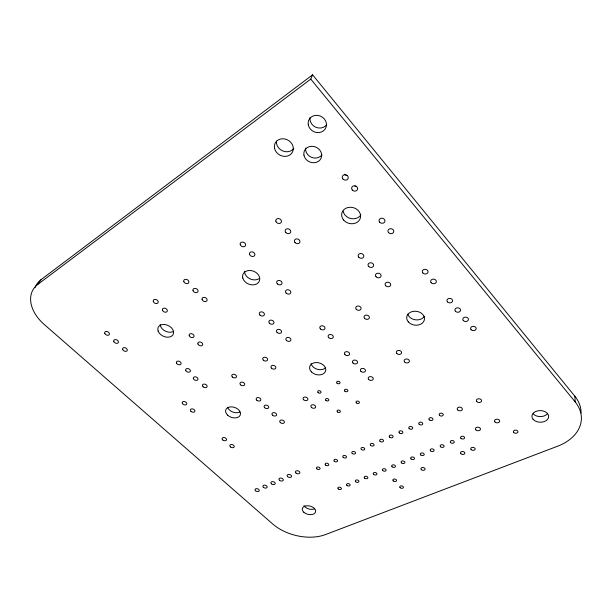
<?xml version="1.0" encoding="UTF-8"?>
<svg xmlns="http://www.w3.org/2000/svg" width="612" height="612" viewBox="0 0 612 612"><rect width="100%" height="100%" fill="white"/><g stroke="black" fill="none" stroke-linecap="round" stroke-linejoin="round"><path stroke-width="0.92" d="M574.859 396.247L575.173 401.916A46.887 32.535 1.4 0 1 557.647 446.202L325.53 534.559A38.969 24.25 14.2 0 1 272.715 523.987L44.24 324.482A37.73 25.559 29.7 0 1 37.837 284.366L310.758 79.109L312.594 74.817L574.859 396.247A46.573 32.497 1.3 0 1 581.056 412.924M37.837 284.366L41.058 279.661L312.594 74.817M310.758 79.109L575.173 401.916M34.976 287.755A37.485 25.543 29.8 0 1 41.058 279.661M314.499 508.886A6.809 4.284 13.8 0 1 303.927 505.55M547.488 413.712A8.338 5.822 0.9 0 1 533.09 413.735M173.739 331.306A8.231 5.883 25 0 1 165.255 331.077A8.231 5.883 25 0 1 160.183 324.498M239.95 412.044A7.642 5.225 18.9 0 1 227.633 407.309M258.907 278.758A8.805 6.885 22.3 0 1 249.558 278.636A8.805 6.885 22.3 0 1 244.57 271.254M325.63 367.804A8.185 6.021 14.8 0 1 317.314 369.265A8.185 6.021 14.8 0 1 311.125 363.673M360.812 214.98A9.509 8.124 15.1 0 1 350.936 218.576A9.509 8.124 15.1 0 1 343.171 211.224M424.437 316.228A8.882 6.946 7.4 0 1 415.54 319.831A8.882 6.946 7.4 0 1 407.783 314.147M326.732 124.619A9.287 8.415 27.5 0 1 315.922 127.281A9.287 8.415 27.5 0 1 310.009 117.619M321.973 154.844A9.035 8.002 24.5 0 1 311.454 157.299A9.035 8.002 24.5 0 1 305.663 148.073M293.852 148.311A9.677 8.484 29 0 1 282.79 150.957A9.677 8.484 29 0 1 276.425 141.081M356.413 186.3A3.006 2.632 15.6 0 1 354.883 186.048M347.142 175.338A3.029 2.67 17.6 0 1 344.349 174.183M303.812 512.259A6.847 4.276 13.8 0 0 315.279 512.611A6.847 4.276 13.8 0 0 307.767 505.749A6.847 4.276 13.8 0 0 303.812 512.259M533.067 419.304A8.392 5.829 1.1 0 0 547.602 419.35A8.392 5.829 1.1 0 0 540.22 410.591A8.392 5.829 1.1 0 0 533.067 419.304M158.095 331.031A8.293 5.891 24.9 0 0 171.429 336.279A8.293 5.891 24.9 0 0 167.535 325.232A8.293 5.891 24.9 0 0 158.095 331.031M227.618 415.15A7.688 5.225 18.9 0 0 240.202 415.181A7.688 5.225 18.9 0 0 231.305 406.858A7.688 5.225 18.9 0 0 227.618 415.15M242.773 278.001A8.866 6.9 22.2 0 0 257.009 283.754A8.866 6.9 22.2 0 0 253.735 271.269A8.866 6.9 22.2 0 0 242.773 278.001M311.432 371.905A8.239 6.028 14.8 0 0 325.286 371.759A8.239 6.028 14.8 0 0 316.305 362.541A8.239 6.028 14.8 0 0 311.432 371.905M343.661 220.068A9.578 8.147 15.1 0 0 359.933 219.188A9.578 8.147 15.1 0 0 349.766 207.269A9.578 8.147 15.1 0 0 343.661 220.068M408.326 321.904A8.943 6.962 7.5 0 0 423.695 321.537A8.943 6.962 7.5 0 0 414.722 311.225A8.943 6.962 7.5 0 0 408.326 321.904M318.072 392.59A1.706 1.224 14.4 0 0 320.948 392.567A1.706 1.224 14.4 0 0 319.074 390.693A1.706 1.224 14.4 0 0 318.072 392.59M325.875 400.37A1.698 1.209 13.8 0 0 328.736 400.355A1.698 1.209 13.8 0 0 326.885 398.504A1.698 1.209 13.8 0 0 325.875 400.37M337.021 383.173A1.737 1.255 13.3 0 0 339.951 383.15A1.737 1.255 13.3 0 0 338.084 381.23A1.737 1.255 13.3 0 0 337.021 383.173M344.831 391.137A1.729 1.239 12.7 0 0 347.754 391.114A1.729 1.239 12.7 0 0 345.902 389.217A1.729 1.239 12.7 0 0 344.831 391.137M316.871 468.83A1.844 1.216 13.7 0 0 319.969 468.876A1.844 1.216 13.7 0 0 317.949 466.964A1.844 1.216 13.7 0 0 316.871 468.83M325.523 465.059A1.859 1.232 13.3 0 0 328.652 465.105A1.859 1.232 13.3 0 0 326.632 463.177A1.859 1.232 13.3 0 0 325.523 465.059M334.297 461.234A1.874 1.247 12.9 0 0 337.457 461.272A1.874 1.247 12.9 0 0 335.437 459.329A1.874 1.247 12.9 0 0 334.297 461.234M343.194 457.355A1.89 1.262 12.4 0 0 346.384 457.394A1.89 1.262 12.4 0 0 344.357 455.427A1.89 1.262 12.4 0 0 343.194 457.355M352.214 453.423A1.905 1.278 11.9 0 0 355.434 453.454A1.905 1.278 11.9 0 0 353.415 451.465A1.905 1.278 11.9 0 0 352.214 453.423M361.363 449.43A1.913 1.3 11.4 0 0 364.614 449.46A1.913 1.3 11.4 0 0 362.595 447.456A1.913 1.3 11.4 0 0 361.363 449.43M370.65 445.383A1.928 1.316 10.9 0 0 373.932 445.414A1.928 1.316 10.9 0 0 371.905 443.386A1.928 1.316 10.9 0 0 370.65 445.383M380.067 441.275A1.943 1.331 10.4 0 0 383.38 441.306A1.943 1.331 10.4 0 0 381.36 439.255A1.943 1.331 10.4 0 0 380.067 441.275M389.622 437.113A1.966 1.354 9.8 0 0 392.965 437.136A1.966 1.354 9.8 0 0 390.946 435.063A1.966 1.354 9.8 0 0 389.622 437.113M399.315 432.891A1.981 1.369 9.3 0 0 402.696 432.906A1.981 1.369 9.3 0 0 400.676 430.81A1.981 1.369 9.3 0 0 399.315 432.891M409.153 428.599A1.997 1.392 8.7 0 0 412.572 428.607A1.997 1.392 8.7 0 0 410.545 426.495A1.997 1.392 8.7 0 0 409.153 428.599M419.136 424.246A2.012 1.408 8 0 0 422.586 424.254A2.012 1.408 8 0 0 420.566 422.112A2.012 1.408 8 0 0 419.136 424.246M429.264 419.824A2.035 1.431 7.4 0 0 432.761 419.832A2.035 1.431 7.4 0 0 430.741 417.667A2.035 1.431 7.4 0 0 429.264 419.824M439.554 415.341A2.05 1.446 6.7 0 0 443.08 415.341A2.05 1.446 6.7 0 0 441.061 413.154A2.05 1.446 6.7 0 0 439.554 415.341M460.89 438.322A2.027 1.392 5.8 0 0 464.378 438.345A2.027 1.392 5.8 0 0 462.427 436.234A2.027 1.392 5.8 0 0 460.89 438.322M450.616 442.56A2.004 1.377 6.4 0 0 454.073 442.591A2.004 1.377 6.4 0 0 452.123 440.502A2.004 1.377 6.4 0 0 450.616 442.56M440.502 446.737A1.989 1.354 7 0 0 443.914 446.768A1.989 1.354 7 0 0 441.963 444.702A1.989 1.354 7 0 0 440.502 446.737M430.527 450.86A1.974 1.339 7.6 0 0 433.908 450.891A1.974 1.339 7.6 0 0 431.957 448.848A1.974 1.339 7.6 0 0 430.527 450.86M420.696 454.915A1.951 1.323 8.2 0 0 424.047 454.953A1.951 1.323 8.2 0 0 422.089 452.926A1.951 1.323 8.2 0 0 420.696 454.915M411.012 458.916A1.935 1.3 8.8 0 0 414.324 458.954A1.935 1.3 8.8 0 0 412.373 456.95A1.935 1.3 8.8 0 0 411.012 458.916M401.464 462.856A1.92 1.285 9.3 0 0 404.746 462.901A1.92 1.285 9.3 0 0 402.788 460.913A1.92 1.285 9.3 0 0 401.464 462.856M392.047 466.742A1.905 1.27 9.8 0 0 395.298 466.788A1.905 1.27 9.8 0 0 393.34 464.822A1.905 1.27 9.8 0 0 392.047 466.742M382.768 470.574A1.89 1.255 10.3 0 0 385.981 470.62A1.89 1.255 10.3 0 0 384.022 468.677A1.89 1.255 10.3 0 0 382.768 470.574M373.611 474.354A1.874 1.239 10.8 0 0 376.801 474.407A1.874 1.239 10.8 0 0 374.842 472.479A1.874 1.239 10.8 0 0 373.611 474.354M364.584 478.079A1.859 1.224 11.2 0 0 367.743 478.133A1.859 1.224 11.2 0 0 365.785 476.228A1.859 1.224 11.2 0 0 364.584 478.079M355.687 481.751A1.844 1.209 11.7 0 0 358.808 481.812A1.844 1.209 11.7 0 0 356.857 479.923A1.844 1.209 11.7 0 0 355.687 481.751M346.905 485.377A1.836 1.186 12.1 0 0 350.003 485.438A1.836 1.186 12.1 0 0 348.044 483.572A1.836 1.186 12.1 0 0 346.905 485.377M338.245 488.95A1.821 1.17 12.5 0 0 341.312 489.019A1.821 1.17 12.5 0 0 339.354 487.167A1.821 1.17 12.5 0 0 338.245 488.95M308.264 124.718A9.364 8.453 27.2 0 0 323.182 131.052A9.364 8.453 27.2 0 0 320.489 116.127A9.364 8.453 27.2 0 0 308.264 124.718M303.942 155.173A9.111 8.033 24.3 0 0 318.485 161.293A9.111 8.033 24.3 0 0 315.807 147.087A9.111 8.033 24.3 0 0 303.942 155.173M274.543 148.295A9.754 8.514 28.7 0 0 290.08 154.828A9.754 8.514 28.7 0 0 286.89 139.613A9.754 8.514 28.7 0 0 274.543 148.295M263.443 487.32A2.211 1.4 16 0 0 267.1 487.404A2.211 1.4 16 0 0 264.583 485.148A2.211 1.4 16 0 0 263.443 487.32M295.971 473.015A2.272 1.476 14.7 0 0 299.758 473.076A2.272 1.476 14.7 0 0 297.233 470.735A2.272 1.476 14.7 0 0 295.971 473.015M255.579 490.786A2.196 1.385 16.3 0 0 259.197 490.862A2.196 1.385 16.3 0 0 256.688 488.636A2.196 1.385 16.3 0 0 255.579 490.786M287.678 476.664A2.249 1.461 15 0 0 291.427 476.733A2.249 1.461 15 0 0 288.91 474.415A2.249 1.461 15 0 0 287.678 476.664M279.493 480.267A2.234 1.438 15.4 0 0 283.211 480.336A2.234 1.438 15.4 0 0 280.694 478.041A2.234 1.438 15.4 0 0 279.493 480.267M271.414 483.817A2.219 1.423 15.7 0 0 275.102 483.893A2.219 1.423 15.7 0 0 272.585 481.613A2.219 1.423 15.7 0 0 271.414 483.817M385.667 285.712A2.823 2.264 9.9 0 0 390.487 285.529A2.823 2.264 9.9 0 0 387.572 282.201A2.823 2.264 9.9 0 0 385.667 285.712M376.051 276.754A2.831 2.295 10.9 0 0 380.894 276.555A2.831 2.295 10.9 0 0 377.933 273.189A2.831 2.295 10.9 0 0 376.051 276.754M368.6 266.388A2.853 2.326 11.8 0 0 373.465 266.174A2.853 2.326 11.8 0 0 370.467 262.762A2.853 2.326 11.8 0 0 368.6 266.388M358.77 257.201A2.869 2.356 13 0 0 363.643 256.979A2.869 2.356 13 0 0 360.606 253.513A2.869 2.356 13 0 0 358.77 257.201M286.47 340.448A2.601 1.943 17.4 0 0 290.799 340.349A2.601 1.943 17.4 0 0 287.892 337.388A2.601 1.943 17.4 0 0 286.47 340.448M277.106 332.431A2.616 1.958 18.3 0 0 281.443 332.324A2.616 1.958 18.3 0 0 278.498 329.325A2.616 1.958 18.3 0 0 277.106 332.431M269.502 323.266A2.632 1.989 19.1 0 0 273.862 323.144A2.632 1.989 19.1 0 0 270.887 320.107A2.632 1.989 19.1 0 0 269.502 323.266M259.932 315.058A2.647 2.004 20 0 0 264.308 314.928A2.647 2.004 20 0 0 261.286 311.852A2.647 2.004 20 0 0 259.932 315.058M203.108 386.776A2.433 1.675 21 0 0 207.04 386.746A2.433 1.675 21 0 0 204.171 384.076A2.433 1.675 21 0 0 203.108 386.776M193.369 378.644A2.448 1.691 21.6 0 0 197.316 380.174A2.448 1.691 21.6 0 0 196.238 377.038A2.448 1.691 21.6 0 0 193.369 378.644M185.757 370.398A2.463 1.714 22.3 0 0 189.735 371.943A2.463 1.714 22.3 0 0 188.626 368.761A2.463 1.714 22.3 0 0 185.757 370.398M176.44 362.993A2.479 1.721 23 0 0 180.441 364.545A2.479 1.721 23 0 0 179.293 361.325A2.479 1.721 23 0 0 176.44 362.993M400.08 487.672A1.867 1.216 9.5 0 0 403.27 487.741A1.867 1.216 9.5 0 0 401.365 485.852A1.867 1.216 9.5 0 0 400.08 487.672M393.21 480.887A1.874 1.232 9.8 0 0 396.408 480.948A1.874 1.232 9.8 0 0 394.488 479.035A1.874 1.232 9.8 0 0 393.21 480.887M460.867 453.706A2.188 1.476 6 0 0 464.63 453.744A2.188 1.476 6 0 0 462.527 451.495A2.188 1.476 6 0 0 460.867 453.706M421.293 469.603A2.111 1.408 8.3 0 0 424.912 469.656A2.111 1.408 8.3 0 0 422.8 467.499A2.111 1.408 8.3 0 0 421.293 469.603M471.118 449.591A2.211 1.499 5.4 0 0 474.927 449.621A2.211 1.499 5.4 0 0 472.824 447.349A2.211 1.499 5.4 0 0 471.118 449.591M513.705 432.477A2.295 1.576 2.8 0 0 517.676 432.5A2.295 1.576 2.8 0 0 515.587 430.121A2.295 1.576 2.8 0 0 513.705 432.477M494.901 421.928A2.601 1.813 3.5 0 0 499.4 421.936A2.601 1.813 3.5 0 0 496.982 419.197A2.601 1.813 3.5 0 0 494.901 421.928M476.771 401.587A2.632 1.882 4.2 0 0 481.315 401.571A2.632 1.882 4.2 0 0 478.821 398.756A2.632 1.882 4.2 0 0 476.771 401.587M475.792 429.846A2.555 1.775 4.8 0 0 480.206 429.861A2.555 1.775 4.8 0 0 477.781 427.184A2.555 1.775 4.8 0 0 475.792 429.846M457.623 409.902A2.586 1.836 5.5 0 0 462.083 409.895A2.586 1.836 5.5 0 0 459.581 407.133A2.586 1.836 5.5 0 0 457.623 409.902M280.311 422.578A2.387 1.637 16.1 0 0 284.274 422.586A2.387 1.637 16.1 0 0 281.597 420.023A2.387 1.637 16.1 0 0 280.311 422.578M272.547 415.196A2.402 1.652 16.7 0 0 276.525 415.196A2.402 1.652 16.7 0 0 273.809 412.603A2.402 1.652 16.7 0 0 272.547 415.196M256.749 400.187A2.425 1.691 17.8 0 0 260.75 400.172A2.425 1.691 17.8 0 0 257.981 397.525A2.425 1.691 17.8 0 0 256.749 400.187M264.69 407.73A2.41 1.668 17.2 0 0 268.676 407.722A2.41 1.668 17.2 0 0 265.937 405.106A2.41 1.668 17.2 0 0 264.69 407.73M104.805 333.41A2.54 1.737 27.2 0 0 108.875 334.986A2.54 1.737 27.2 0 0 107.505 331.65A2.54 1.737 27.2 0 0 104.805 333.41M197.936 343.952A2.54 1.821 22.6 0 0 202.029 345.55A2.54 1.821 22.6 0 0 200.927 342.192A2.54 1.821 22.6 0 0 197.936 343.952M162.471 310.246A2.616 1.897 25.8 0 0 166.678 311.906A2.616 1.897 25.8 0 0 165.431 308.356A2.616 1.897 25.8 0 0 162.471 310.246M122.706 349.536A2.494 1.706 25.8 0 0 126.722 351.097A2.494 1.706 25.8 0 0 125.422 347.838A2.494 1.706 25.8 0 0 122.706 349.536M230.418 446.89A2.287 1.499 18.2 0 0 234.167 446.921A2.287 1.499 18.2 0 0 231.497 444.511A2.287 1.499 18.2 0 0 230.418 446.89M153.337 301.571A2.639 1.913 26.7 0 0 157.575 303.238A2.639 1.913 26.7 0 0 156.297 299.643A2.639 1.913 26.7 0 0 153.337 301.571M182.292 403.224A2.372 1.591 21.4 0 0 186.132 404.7A2.372 1.591 21.4 0 0 185.054 401.724A2.372 1.591 21.4 0 0 182.292 403.224M189.223 335.674A2.563 1.836 23.4 0 0 193.346 337.288A2.563 1.836 23.4 0 0 192.206 333.877A2.563 1.836 23.4 0 0 189.223 335.674M222.707 439.944A2.303 1.515 18.7 0 0 226.463 439.974A2.303 1.515 18.7 0 0 223.77 437.534A2.303 1.515 18.7 0 0 222.707 439.944M240.593 384.841A2.456 1.729 19.1 0 0 244.624 384.803A2.456 1.729 19.1 0 0 241.786 382.095A2.456 1.729 19.1 0 0 240.593 384.841M232.384 377.038A2.471 1.744 19.7 0 0 236.423 376.992A2.471 1.744 19.7 0 0 233.555 374.253A2.471 1.744 19.7 0 0 232.384 377.038M191.036 411.409A2.356 1.576 20.8 0 0 194.83 411.402A2.356 1.576 20.8 0 0 192.023 408.862A2.356 1.576 20.8 0 0 191.036 411.409M113.809 341.519A2.517 1.721 26.5 0 0 117.848 343.087A2.517 1.721 26.5 0 0 116.517 339.79A2.517 1.721 26.5 0 0 113.809 341.519M356.375 402.903A1.714 1.216 11.9 0 0 359.282 402.887A1.714 1.216 11.9 0 0 357.462 401.028A1.714 1.216 11.9 0 0 356.375 402.903M337.411 411.891A1.683 1.186 13 0 0 340.257 411.884A1.683 1.186 13 0 0 338.436 410.063A1.683 1.186 13 0 0 337.411 411.891M368.715 379.494A2.57 1.874 11.1 0 0 373.083 379.448A2.57 1.874 11.1 0 0 370.39 376.61A2.57 1.874 11.1 0 0 368.715 379.494M360.904 371.316A2.578 1.897 11.7 0 0 365.288 371.255A2.578 1.897 11.7 0 0 362.556 368.386A2.578 1.897 11.7 0 0 360.904 371.316M344.992 354.662A2.609 1.951 13 0 0 349.406 354.585A2.609 1.951 13 0 0 346.614 351.648A2.609 1.951 13 0 0 344.992 354.662M352.994 363.038A2.593 1.928 12.3 0 0 357.393 362.97A2.593 1.928 12.3 0 0 354.639 360.063A2.593 1.928 12.3 0 0 352.994 363.038M183.807 281.581A2.708 2.027 26.1 0 0 188.152 283.302A2.708 2.027 26.1 0 0 186.935 279.539A2.708 2.027 26.1 0 0 183.807 281.581M286.171 293.11A2.723 2.127 18.8 0 0 290.7 292.941A2.723 2.127 18.8 0 0 287.655 289.736A2.723 2.127 18.8 0 0 286.171 293.11M249.528 254.301A2.808 2.226 23.3 0 0 254.034 256.114A2.808 2.226 23.3 0 0 252.986 252.09A2.808 2.226 23.3 0 0 249.528 254.301M202.098 299.559A2.662 1.989 24.2 0 0 206.382 301.249A2.662 1.989 24.2 0 0 205.234 297.593A2.662 1.989 24.2 0 0 202.098 299.559M311.447 407.401A2.448 1.721 14.6 0 0 315.547 407.393A2.448 1.721 14.6 0 0 312.862 404.731A2.448 1.721 14.6 0 0 311.447 407.401M240.225 244.563A2.831 2.249 24.6 0 0 244.762 246.399A2.831 2.249 24.6 0 0 243.675 242.314A2.831 2.249 24.6 0 0 240.225 244.563M263.328 360.124A2.532 1.844 18.4 0 0 267.52 360.047A2.532 1.844 18.4 0 0 264.636 357.201A2.532 1.844 18.4 0 0 263.328 360.124M277.343 283.869A2.739 2.15 19.9 0 0 281.895 283.685A2.739 2.15 19.9 0 0 278.812 280.441A2.739 2.15 19.9 0 0 277.343 283.869M303.651 399.743A2.463 1.737 15.1 0 0 307.775 399.728A2.463 1.737 15.1 0 0 305.051 397.035A2.463 1.737 15.1 0 0 303.651 399.743M328.698 337.61A2.639 1.997 14.4 0 0 333.142 337.51A2.639 1.997 14.4 0 0 330.281 334.496A2.639 1.997 14.4 0 0 328.698 337.61M320.397 328.927A2.655 2.02 15.2 0 0 324.865 328.812A2.655 2.02 15.2 0 0 321.966 325.76A2.655 2.02 15.2 0 0 320.397 328.927M271.583 368.233A2.517 1.821 17.7 0 0 275.752 368.172A2.517 1.821 17.7 0 0 272.906 365.356A2.517 1.821 17.7 0 0 271.583 368.233M193.01 290.623A2.685 2.004 25.2 0 0 197.324 292.337A2.685 2.004 25.2 0 0 196.138 288.619A2.685 2.004 25.2 0 0 193.01 290.623M471.041 329.623A2.808 2.157 2.9 0 0 475.899 329.501A2.808 2.157 2.9 0 0 473.221 326.334A2.808 2.157 2.9 0 0 471.041 329.623M463.269 320.481A2.823 2.188 3.3 0 0 468.142 320.344A2.823 2.188 3.3 0 0 465.426 317.131A2.823 2.188 3.3 0 0 463.269 320.481M447.41 301.831A2.853 2.249 4.2 0 0 452.322 301.67A2.853 2.249 4.2 0 0 449.537 298.373A2.853 2.249 4.2 0 0 447.41 301.831M455.389 311.217A2.838 2.219 3.8 0 0 460.285 311.072A2.838 2.219 3.8 0 0 457.531 307.813A2.838 2.219 3.8 0 0 455.389 311.217M275.859 221.192A2.907 2.394 23 0 0 280.51 223.089A2.907 2.394 23 0 0 279.523 218.798A2.907 2.394 23 0 0 275.859 221.192M388.505 232.583A2.953 2.494 9.7 0 0 393.57 232.315A2.953 2.494 9.7 0 0 390.517 228.697A2.953 2.494 9.7 0 0 388.505 232.583M352.267 189.972A3.029 2.639 15.6 0 0 357.416 189.636A3.029 2.639 15.6 0 0 354.187 185.811A3.029 2.639 15.6 0 0 352.267 189.972M295.053 242.604A2.861 2.341 20.1 0 0 299.826 242.36A2.861 2.341 20.1 0 0 296.652 238.879A2.861 2.341 20.1 0 0 295.053 242.604M404.631 361.99A2.647 1.974 8.5 0 0 409.168 361.922A2.647 1.974 8.5 0 0 406.475 358.969A2.647 1.974 8.5 0 0 404.631 361.99M342.888 178.949A3.052 2.678 17.6 0 0 348.06 178.589A3.052 2.678 17.6 0 0 344.786 174.711A3.052 2.678 17.6 0 0 342.888 178.949M356.283 309.312A2.731 2.142 12.5 0 0 360.927 309.167A2.731 2.142 12.5 0 0 358.028 305.992A2.731 2.142 12.5 0 0 356.283 309.312M379.631 222.148A2.976 2.532 10.9 0 0 384.719 221.865A2.976 2.532 10.9 0 0 381.62 218.193A2.976 2.532 10.9 0 0 379.631 222.148M396.813 353.476A2.662 2.004 9.1 0 0 401.373 353.392A2.662 2.004 9.1 0 0 398.642 350.408A2.662 2.004 9.1 0 0 396.813 353.476M431.131 282.698A2.876 2.318 5.4 0 0 436.088 282.507A2.876 2.318 5.4 0 0 433.235 279.126A2.876 2.318 5.4 0 0 431.131 282.698M422.831 272.937A2.892 2.349 6 0 0 427.811 272.738A2.892 2.349 6 0 0 424.912 269.303A2.892 2.349 6 0 0 422.831 272.937M364.591 318.37A2.716 2.111 11.7 0 0 369.22 318.232A2.716 2.111 11.7 0 0 366.351 315.096A2.716 2.111 11.7 0 0 364.591 318.37M285.85 232.575A2.884 2.372 21.5 0 0 290.631 232.308A2.884 2.372 21.5 0 0 287.418 228.781A2.884 2.372 21.5 0 0 285.85 232.575"/></g></svg>
